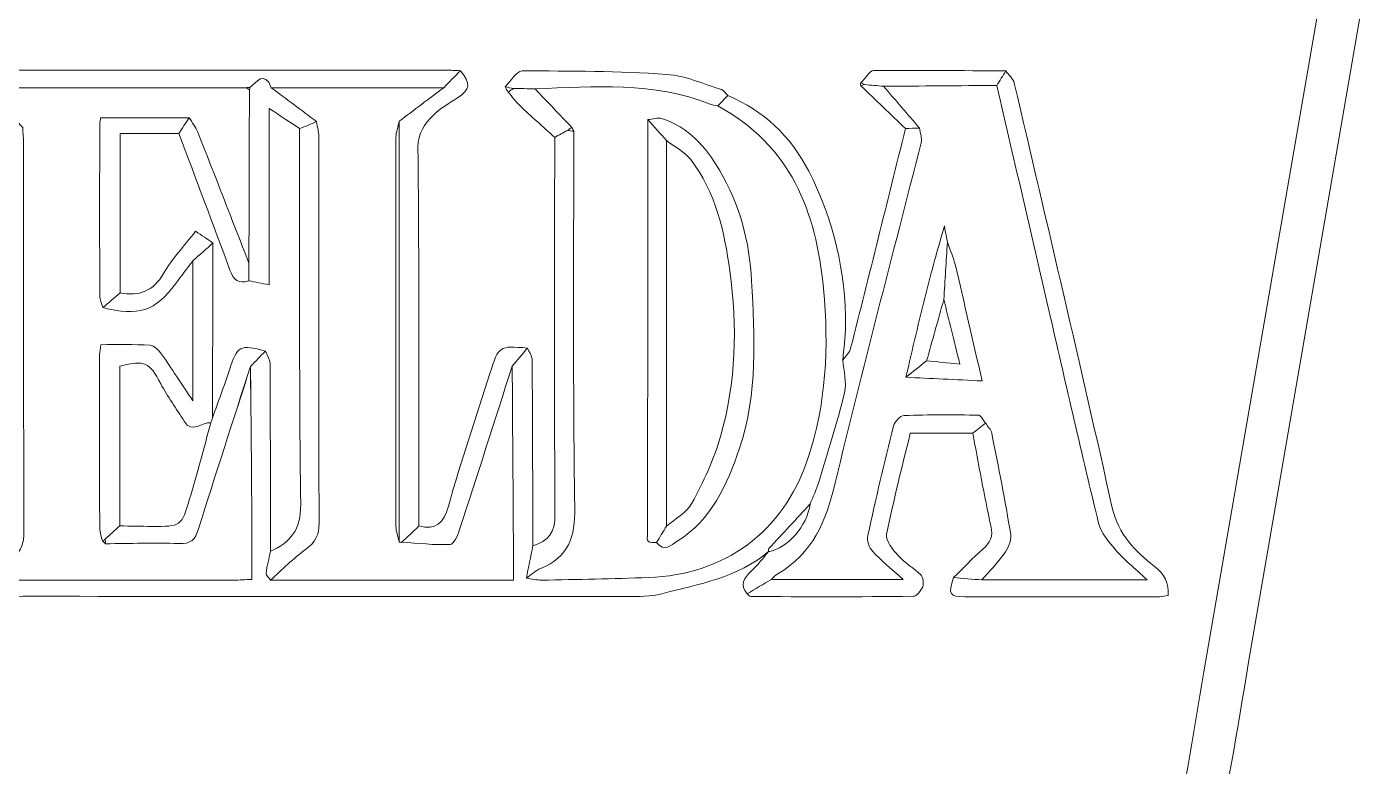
# Model space of a CAD drawing. Header units: inches. Extents: x 0 to 12, y 0 to 12.
# Drawn here: x 1.07 to 2.098, y 1.188 to 1.755 of the extents above; entities that cross this region are included whole.
import ezdxf

# ---------------------------------------------------------------- set-up
doc = ezdxf.new("R2010")
doc.units = ezdxf.units.IN
doc.header["$MEASUREMENT"] = 0

msp = doc.modelspace()

# ---------------------------------------------------------------- linework, layer by layer
at = {"color": 250, "lineweight": 0}
msp.add_line((2.006, 1.2675), (2.0985, 1.8027), dxfattribs=at)
at = {"color": 5, "lineweight": 0}
msp.add_line((1.9718, 1.2603), (2.0596, 1.7687), dxfattribs=at)
for points, knots in [([(1.402, 1.721), (1.3977, 1.7166), (1.3934, 1.7123), (1.3892, 1.708), (1.3452, 1.708), (1.3011, 1.708), (1.2571, 1.708), (1.2517, 1.7217), (1.2461, 1.7123), (1.2406, 1.7082), (1.2397, 1.7081), (1.2387, 1.7081), (1.2377, 1.708), (1.1718, 1.708), (1.1058, 1.708), (1.0398, 1.708), (1.0388, 1.708), (1.0379, 1.708), (1.0369, 1.708), (1.034, 1.7093), (1.0311, 1.7105), (1.0273, 1.7121), (1.0296, 1.7155), (1.0315, 1.7184), (1.0334, 1.7213), (1.1526, 1.7213), (1.2718, 1.7214), (1.391, 1.7214), (1.3946, 1.7214), (1.3983, 1.7211), (1.402, 1.721)], [0, 0, 0, 0, 1, 1, 1, 2, 2, 2, 3, 3, 3, 4, 4, 4, 5, 5, 5, 6, 6, 6, 7, 7, 7, 8, 8, 8, 9, 9, 9, 10, 10, 10, 10]), ([(1.2918, 1.682), (1.2875, 1.6802), (1.2832, 1.6784), (1.2788, 1.6766), (1.2715, 1.6814), (1.2642, 1.6863), (1.2555, 1.6921), (1.2555, 1.6463), (1.2555, 1.6022), (1.2555, 1.5569), (1.2495, 1.5581), (1.2447, 1.559), (1.2399, 1.5599), (1.2399, 1.5644), (1.2399, 1.569), (1.2399, 1.5735), (1.2401, 1.6178), (1.2402, 1.6621), (1.2403, 1.7064), (1.2405, 1.707), (1.2406, 1.7076), (1.2406, 1.7082), (1.2461, 1.7123), (1.2517, 1.7217), (1.2571, 1.708), (1.2687, 1.6994), (1.2802, 1.6907), (1.2918, 1.682)], [0, 0, 0, 0, 1, 1, 1, 2, 2, 2, 3, 3, 3, 4, 4, 4, 5, 5, 5, 6, 6, 6, 7, 7, 7, 8, 8, 8, 9, 9, 9, 9]), ([(1.402, 1.721), (1.4102, 1.711), (1.4097, 1.7067), (1.3999, 1.7002), (1.3935, 1.6959), (1.3863, 1.6923), (1.3811, 1.6868), (1.3747, 1.6802), (1.3694, 1.6736), (1.3695, 1.6621), (1.3704, 1.5654), (1.3702, 1.4687), (1.3702, 1.372), (1.3659, 1.3678), (1.3615, 1.3637), (1.3571, 1.3596), (1.3565, 1.3596), (1.3559, 1.3596), (1.3552, 1.3595), (1.3552, 1.4671), (1.3552, 1.5747), (1.3552, 1.6823), (1.3665, 1.6909), (1.3779, 1.6995), (1.3892, 1.708), (1.3934, 1.7123), (1.3977, 1.7166), (1.402, 1.721)], [0, 0, 0, 0, 1, 1, 1, 2, 2, 2, 3, 3, 3, 4, 4, 4, 5, 5, 5, 6, 6, 6, 7, 7, 7, 8, 8, 8, 9, 9, 9, 9]), ([(1.6069, 1.702), (1.6043, 1.6993), (1.6018, 1.6966), (1.5993, 1.694), (1.5974, 1.6944), (1.5953, 1.6946), (1.5935, 1.6953), (1.5499, 1.7127), (1.5045, 1.7089), (1.4592, 1.7071), (1.4537, 1.7072), (1.4482, 1.7073), (1.4427, 1.7074), (1.4405, 1.7078), (1.4383, 1.7082), (1.4362, 1.7086), (1.4406, 1.7129), (1.4449, 1.7208), (1.4493, 1.7208), (1.4863, 1.7209), (1.5233, 1.7206), (1.5601, 1.7182), (1.5743, 1.7173), (1.5882, 1.7108), (1.6022, 1.7065), (1.604, 1.7059), (1.6053, 1.7036), (1.6069, 1.702)], [0, 0, 0, 0, 1, 1, 1, 2, 2, 2, 3, 3, 3, 4, 4, 4, 5, 5, 5, 6, 6, 6, 7, 7, 7, 8, 8, 8, 9, 9, 9, 9]), ([(1.82, 1.7208), (1.8177, 1.7171), (1.8154, 1.7134), (1.8131, 1.7097), (1.7842, 1.7095), (1.7552, 1.7093), (1.7263, 1.7091), (1.7214, 1.7095), (1.7166, 1.7099), (1.7117, 1.7104), (1.7108, 1.7108), (1.7099, 1.7113), (1.709, 1.7117), (1.7123, 1.715), (1.7155, 1.7211), (1.7189, 1.7211), (1.7526, 1.7216), (1.7863, 1.721), (1.82, 1.7208)], [0, 0, 0, 0, 1, 1, 1, 2, 2, 2, 3, 3, 3, 4, 4, 4, 5, 5, 5, 6, 6, 6, 6]), ([(1.82, 1.7208), (1.8222, 1.7177), (1.8257, 1.7149), (1.8265, 1.7115), (1.8518, 1.6031), (1.8774, 1.4947), (1.9016, 1.386), (1.9062, 1.3654), (1.9193, 1.3527), (1.9338, 1.3412), (1.9421, 1.3347), (1.945, 1.3287), (1.9444, 1.3186), (1.9422, 1.3183), (1.94, 1.3178), (1.9377, 1.3178), (1.8881, 1.3177), (1.8385, 1.3177), (1.7888, 1.3178), (1.7768, 1.3178), (1.7757, 1.3196), (1.78, 1.3324), (1.7872, 1.3318), (1.7944, 1.3312), (1.8017, 1.3307), (1.8429, 1.3307), (1.8842, 1.3307), (1.9283, 1.3307), (1.9186, 1.3398), (1.9107, 1.3461), (1.9042, 1.3537), (1.8989, 1.3597), (1.893, 1.3667), (1.8911, 1.3742), (1.8783, 1.4266), (1.8664, 1.4793), (1.8543, 1.5318), (1.8406, 1.5911), (1.8269, 1.6504), (1.8131, 1.7097), (1.8154, 1.7134), (1.8177, 1.7171), (1.82, 1.7208)], [0, 0, 0, 0, 1, 1, 1, 2, 2, 2, 3, 3, 3, 4, 4, 4, 5, 5, 5, 6, 6, 6, 7, 7, 7, 8, 8, 8, 9, 9, 9, 10, 10, 10, 11, 11, 11, 12, 12, 12, 13, 13, 13, 14, 14, 14, 14]), ([(1.0398, 1.708), (1.1058, 1.708), (1.1718, 1.708), (1.2377, 1.708), (1.2386, 1.7075), (1.2394, 1.707), (1.2403, 1.7064), (1.2402, 1.6621), (1.2401, 1.6178), (1.2399, 1.5735), (1.2269, 1.607), (1.2139, 1.6406), (1.2007, 1.674), (1.1991, 1.6779), (1.1964, 1.6813), (1.1942, 1.6849), (1.1718, 1.6849), (1.1495, 1.6849), (1.1263, 1.6849), (1.1261, 1.6836), (1.1256, 1.6817), (1.1256, 1.6797), (1.1255, 1.636), (1.1255, 1.5923), (1.1256, 1.5485), (1.1257, 1.5455), (1.1272, 1.5425), (1.128, 1.5395), (1.155, 1.5323), (1.1683, 1.5367), (1.1838, 1.5578), (1.1881, 1.5637), (1.1926, 1.5695), (1.197, 1.5753), (1.197, 1.5404), (1.197, 1.5056), (1.197, 1.4679), (1.1879, 1.4816), (1.1807, 1.4928), (1.173, 1.5036), (1.1709, 1.5066), (1.1674, 1.5104), (1.1642, 1.5106), (1.1519, 1.5114), (1.1394, 1.511), (1.1265, 1.511), (1.126, 1.5076), (1.1255, 1.5057), (1.1255, 1.5038), (1.1255, 1.4591), (1.1254, 1.4144), (1.1256, 1.3698), (1.1256, 1.3667), (1.1269, 1.3636), (1.1277, 1.3606), (1.1285, 1.3598), (1.1293, 1.3591), (1.1301, 1.3584), (1.1488, 1.3585), (1.1675, 1.3593), (1.1862, 1.3585), (1.1955, 1.3581), (1.1988, 1.3616), (1.2014, 1.3699), (1.2143, 1.4115), (1.2278, 1.4528), (1.2411, 1.4943), (1.2415, 1.4577), (1.2419, 1.4211), (1.2421, 1.3846), (1.2423, 1.3671), (1.2422, 1.3497), (1.2422, 1.3311), (1.2368, 1.3309), (1.2325, 1.3305), (1.2282, 1.3305), (1.1704, 1.3305), (1.1127, 1.3305), (1.0549, 1.3304), (1.0501, 1.3304), (1.0452, 1.3296), (1.0404, 1.3292), (1.0404, 1.3292), (1.0397, 1.3301), (1.0397, 1.3301), (1.0446, 1.3348), (1.049, 1.3406), (1.0547, 1.344), (1.0641, 1.3497), (1.0675, 1.3567), (1.0675, 1.3678), (1.0671, 1.4666), (1.0673, 1.5654), (1.0672, 1.6642), (1.0672, 1.6686), (1.0668, 1.6731), (1.0666, 1.6775), (1.0576, 1.687), (1.0485, 1.6965), (1.0395, 1.706), (1.0396, 1.7067), (1.0397, 1.7074), (1.0398, 1.708)], [0, 0, 0, 0, 1, 1, 1, 2, 2, 2, 3, 3, 3, 4, 4, 4, 5, 5, 5, 6, 6, 6, 7, 7, 7, 8, 8, 8, 9, 9, 9, 10, 10, 10, 11, 11, 11, 12, 12, 12, 13, 13, 13, 14, 14, 14, 15, 15, 15, 16, 16, 16, 17, 17, 17, 18, 18, 18, 19, 19, 19, 20, 20, 20, 21, 21, 21, 22, 22, 22, 23, 23, 23, 24, 24, 24, 25, 25, 25, 26, 26, 26, 27, 27, 27, 28, 28, 28, 29, 29, 29, 30, 30, 30, 31, 31, 31, 32, 32, 32, 33, 33, 33, 34, 34, 34, 34]), ([(1.2406, 1.7082), (1.2406, 1.7076), (1.2405, 1.707), (1.2403, 1.7064), (1.2394, 1.707), (1.2386, 1.7075), (1.2377, 1.708), (1.2387, 1.7081), (1.2397, 1.7081), (1.2406, 1.7082)], [0, 0, 0, 0, 1, 1, 1, 2, 2, 2, 3, 3, 3, 3]), ([(1.3571, 1.3596), (1.3695, 1.3588), (1.3819, 1.3573), (1.3942, 1.3578), (1.3968, 1.3578), (1.4, 1.3649), (1.4014, 1.3692), (1.415, 1.4109), (1.4283, 1.4527), (1.4417, 1.4945), (1.442, 1.4506), (1.4424, 1.4066), (1.4426, 1.3627), (1.4427, 1.3525), (1.4427, 1.3424), (1.4427, 1.3306), (1.3799, 1.3306), (1.3182, 1.3306), (1.2565, 1.3306), (1.2654, 1.3385), (1.2739, 1.3471), (1.2834, 1.3541), (1.2906, 1.3594), (1.2938, 1.3649), (1.2937, 1.3742), (1.2934, 1.4729), (1.2935, 1.5716), (1.2935, 1.6703), (1.2935, 1.6742), (1.2924, 1.6781), (1.2918, 1.682), (1.2802, 1.6907), (1.2687, 1.6994), (1.2571, 1.708), (1.3011, 1.708), (1.3452, 1.708), (1.3892, 1.708), (1.3779, 1.6995), (1.3665, 1.6909), (1.3552, 1.6823), (1.3543, 1.6781), (1.3526, 1.6739), (1.3526, 1.6698), (1.3525, 1.5705), (1.3525, 1.4713), (1.3526, 1.372), (1.3526, 1.3679), (1.3543, 1.3637), (1.3552, 1.3595), (1.3559, 1.3596), (1.3565, 1.3596), (1.3571, 1.3596)], [0, 0, 0, 0, 1, 1, 1, 2, 2, 2, 3, 3, 3, 4, 4, 4, 5, 5, 5, 6, 6, 6, 7, 7, 7, 8, 8, 8, 9, 9, 9, 10, 10, 10, 11, 11, 11, 12, 12, 12, 13, 13, 13, 14, 14, 14, 15, 15, 15, 16, 16, 16, 17, 17, 17, 17]), ([(1.4427, 1.7074), (1.4414, 1.7065), (1.4401, 1.7055), (1.4387, 1.7046), (1.4379, 1.7059), (1.437, 1.7073), (1.4362, 1.7086), (1.4383, 1.7082), (1.4405, 1.7078), (1.4427, 1.7074)], [0, 0, 0, 0, 1, 1, 1, 2, 2, 2, 3, 3, 3, 3]), ([(1.4873, 1.6776), (1.4779, 1.6875), (1.4686, 1.6973), (1.4592, 1.7071), (1.5045, 1.7089), (1.5499, 1.7127), (1.5935, 1.6953), (1.5953, 1.6946), (1.5974, 1.6944), (1.5993, 1.694), (1.655, 1.6639), (1.6747, 1.6133), (1.6803, 1.554), (1.6845, 1.5093), (1.6825, 1.4655), (1.668, 1.4229), (1.6492, 1.3673), (1.6048, 1.3346), (1.5461, 1.3325), (1.5189, 1.3315), (1.4917, 1.331), (1.4645, 1.3305), (1.4605, 1.3304), (1.4565, 1.3314), (1.4526, 1.3319), (1.4562, 1.3345), (1.4596, 1.3379), (1.4636, 1.3395), (1.485, 1.3482), (1.49, 1.3636), (1.4896, 1.3863), (1.4882, 1.4823), (1.4889, 1.5785), (1.4889, 1.6746), (1.4884, 1.6756), (1.4878, 1.6766), (1.4873, 1.6776)], [0, 0, 0, 0, 1, 1, 1, 2, 2, 2, 3, 3, 3, 4, 4, 4, 5, 5, 5, 6, 6, 6, 7, 7, 7, 8, 8, 8, 9, 9, 9, 10, 10, 10, 11, 11, 11, 12, 12, 12, 12]), ([(1.7539, 1.677), (1.7447, 1.6877), (1.7355, 1.6984), (1.7263, 1.7091), (1.7552, 1.7093), (1.7842, 1.7095), (1.8131, 1.7097), (1.8269, 1.6504), (1.8406, 1.5911), (1.8543, 1.5318), (1.8664, 1.4793), (1.8783, 1.4266), (1.8911, 1.3742), (1.893, 1.3667), (1.8989, 1.3597), (1.9042, 1.3537), (1.9107, 1.3461), (1.9186, 1.3398), (1.9283, 1.3307), (1.8842, 1.3307), (1.8429, 1.3307), (1.8017, 1.3307), (1.8074, 1.3373), (1.8137, 1.3435), (1.8187, 1.3506), (1.8216, 1.3548), (1.8245, 1.3607), (1.8238, 1.3653), (1.8196, 1.3913), (1.8144, 1.4172), (1.8092, 1.4431), (1.8087, 1.4459), (1.8061, 1.4483), (1.8045, 1.4509), (1.8028, 1.453), (1.8011, 1.4568), (1.7993, 1.4569), (1.7802, 1.4573), (1.7611, 1.4574), (1.742, 1.4567), (1.7391, 1.4566), (1.7348, 1.452), (1.734, 1.4487), (1.7269, 1.4208), (1.7203, 1.3928), (1.7143, 1.3647), (1.7134, 1.361), (1.7153, 1.3554), (1.718, 1.3525), (1.7241, 1.3457), (1.7315, 1.3399), (1.7413, 1.3311), (1.7054, 1.3311), (1.6729, 1.3311), (1.6404, 1.3311), (1.6419, 1.3325), (1.6432, 1.3343), (1.6449, 1.3352), (1.6721, 1.3508), (1.6823, 1.3758), (1.6893, 1.4052), (1.71, 1.4923), (1.7332, 1.5789), (1.7551, 1.6658), (1.756, 1.6692), (1.7544, 1.6732), (1.7539, 1.677)], [0, 0, 0, 0, 1, 1, 1, 2, 2, 2, 3, 3, 3, 4, 4, 4, 5, 5, 5, 6, 6, 6, 7, 7, 7, 8, 8, 8, 9, 9, 9, 10, 10, 10, 11, 11, 11, 12, 12, 12, 13, 13, 13, 14, 14, 14, 15, 15, 15, 16, 16, 16, 17, 17, 17, 18, 18, 18, 19, 19, 19, 20, 20, 20, 21, 21, 21, 22, 22, 22, 22]), ([(1.7117, 1.7104), (1.7108, 1.71), (1.7099, 1.7097), (1.709, 1.7093), (1.7089, 1.7098), (1.7086, 1.7104), (1.7086, 1.7109), (1.7085, 1.7112), (1.7088, 1.7114), (1.709, 1.7117), (1.7099, 1.7113), (1.7108, 1.7108), (1.7117, 1.7104)], [0, 0, 0, 0, 1, 1, 1, 2, 2, 2, 3, 3, 3, 4, 4, 4, 4]), ([(1.7117, 1.7104), (1.7166, 1.7099), (1.7214, 1.7095), (1.7263, 1.7091), (1.7355, 1.6984), (1.7447, 1.6877), (1.7539, 1.677), (1.7503, 1.6769), (1.7467, 1.6768), (1.7431, 1.6767), (1.7317, 1.6876), (1.7204, 1.6985), (1.709, 1.7093), (1.7099, 1.7097), (1.7108, 1.71), (1.7117, 1.7104)], [0, 0, 0, 0, 1, 1, 1, 2, 2, 2, 3, 3, 3, 4, 4, 4, 5, 5, 5, 5]), ([(1.6069, 1.702), (1.6346, 1.6902), (1.6549, 1.6713), (1.669, 1.6439), (1.6884, 1.6064), (1.6972, 1.567), (1.6972, 1.5253), (1.6972, 1.5166), (1.6958, 1.5079), (1.6951, 1.4992), (1.6957, 1.4908), (1.6983, 1.482), (1.6965, 1.4743), (1.6908, 1.4512), (1.6835, 1.4285), (1.6766, 1.4057), (1.6749, 1.4), (1.6723, 1.3945), (1.6701, 1.3889), (1.6596, 1.3775), (1.649, 1.3661), (1.6384, 1.3547), (1.638, 1.3542), (1.6383, 1.3531), (1.6383, 1.3523), (1.6383, 1.3523), (1.6383, 1.3526), (1.6383, 1.3526), (1.6148, 1.3321), (1.5849, 1.3277), (1.5564, 1.32), (1.5479, 1.3177), (1.5386, 1.318), (1.5297, 1.318), (1.3754, 1.3179), (1.2211, 1.3178), (1.0668, 1.3182), (1.0549, 1.3183), (1.0502, 1.3139), (1.0472, 1.3032), (1.0402, 1.2784), (1.0319, 1.2539), (1.0247, 1.2291), (1.0222, 1.2206), (1.0187, 1.2171), (1.009, 1.2171), (0.886, 1.2174), (0.7631, 1.2172), (0.6401, 1.2168), (0.6285, 1.2167), (0.6241, 1.2215), (0.6239, 1.2322), (0.6294, 1.2317), (0.6348, 1.2312), (0.6402, 1.2308), (0.6455, 1.2305), (0.6507, 1.2301), (0.656, 1.2301), (0.745, 1.23), (0.8341, 1.23), (0.9231, 1.23), (0.9479, 1.23), (0.9727, 1.2298), (0.9975, 1.2303), (1.0015, 1.2304), (1.008, 1.2329), (1.009, 1.2358), (1.02, 1.2667), (1.0301, 1.298), (1.0404, 1.3292), (1.0452, 1.3296), (1.0501, 1.3304), (1.0549, 1.3304), (1.1127, 1.3305), (1.1704, 1.3305), (1.2282, 1.3305), (1.2325, 1.3305), (1.2368, 1.3309), (1.2422, 1.3311), (1.2422, 1.3497), (1.2423, 1.3671), (1.2421, 1.3846), (1.2419, 1.4211), (1.2415, 1.4577), (1.2412, 1.4943), (1.2449, 1.4982), (1.2487, 1.5021), (1.2525, 1.5061), (1.2538, 1.503), (1.2561, 1.4999), (1.2561, 1.4967), (1.2564, 1.4487), (1.2564, 1.4006), (1.2565, 1.3526), (1.2553, 1.347), (1.2538, 1.3415), (1.2531, 1.3359), (1.2529, 1.3343), (1.2553, 1.3324), (1.2565, 1.3306), (1.3182, 1.3306), (1.3799, 1.3306), (1.4427, 1.3306), (1.4427, 1.3424), (1.4427, 1.3525), (1.4426, 1.3627), (1.4424, 1.4066), (1.442, 1.4506), (1.4417, 1.4945), (1.4456, 1.4992), (1.4495, 1.5038), (1.4535, 1.5084), (1.4547, 1.5053), (1.457, 1.5022), (1.457, 1.4991), (1.4574, 1.4517), (1.4574, 1.4043), (1.4575, 1.3568), (1.4559, 1.3485), (1.4542, 1.3402), (1.4526, 1.3319), (1.4565, 1.3314), (1.4605, 1.3304), (1.4645, 1.3305), (1.4917, 1.331), (1.5189, 1.3315), (1.5461, 1.3325), (1.6048, 1.3346), (1.6492, 1.3673), (1.668, 1.4229), (1.6825, 1.4655), (1.6845, 1.5093), (1.6803, 1.554), (1.6747, 1.6133), (1.655, 1.6639), (1.5993, 1.694), (1.6018, 1.6966), (1.6043, 1.6993), (1.6069, 1.702)], [0, 0, 0, 0, 1, 1, 1, 2, 2, 2, 3, 3, 3, 4, 4, 4, 5, 5, 5, 6, 6, 6, 7, 7, 7, 8, 8, 8, 9, 9, 9, 10, 10, 10, 11, 11, 11, 12, 12, 12, 13, 13, 13, 14, 14, 14, 15, 15, 15, 16, 16, 16, 17, 17, 17, 18, 18, 18, 19, 19, 19, 20, 20, 20, 21, 21, 21, 22, 22, 22, 23, 23, 23, 24, 24, 24, 25, 25, 25, 26, 26, 26, 27, 27, 27, 28, 28, 28, 29, 29, 29, 30, 30, 30, 31, 31, 31, 32, 32, 32, 33, 33, 33, 34, 34, 34, 35, 35, 35, 36, 36, 36, 37, 37, 37, 38, 38, 38, 39, 39, 39, 40, 40, 40, 41, 41, 41, 42, 42, 42, 43, 43, 43, 44, 44, 44, 45, 45, 45, 46, 46, 46, 46]), ([(1.4427, 1.7074), (1.4482, 1.7073), (1.4537, 1.7072), (1.4592, 1.7071), (1.4686, 1.6973), (1.4779, 1.6875), (1.4873, 1.6776), (1.4862, 1.6768), (1.4851, 1.676), (1.484, 1.6752), (1.4808, 1.6735), (1.4775, 1.6717), (1.4743, 1.6699), (1.4654, 1.678), (1.4564, 1.6859), (1.4477, 1.6941), (1.4444, 1.6972), (1.4417, 1.7011), (1.4387, 1.7046), (1.4401, 1.7055), (1.4414, 1.7065), (1.4427, 1.7074)], [0, 0, 0, 0, 1, 1, 1, 2, 2, 2, 3, 3, 3, 4, 4, 4, 5, 5, 5, 6, 6, 6, 7, 7, 7, 7]), ([(1.1862, 1.6729), (1.1716, 1.6729), (1.1571, 1.6729), (1.1412, 1.6729), (1.1412, 1.6316), (1.1412, 1.5911), (1.1412, 1.5507), (1.1368, 1.547), (1.1324, 1.5432), (1.128, 1.5395), (1.1272, 1.5425), (1.1257, 1.5455), (1.1256, 1.5485), (1.1255, 1.5923), (1.1255, 1.636), (1.1256, 1.6797), (1.1256, 1.6817), (1.1261, 1.6836), (1.1263, 1.6849), (1.1495, 1.6849), (1.1718, 1.6849), (1.1942, 1.6849), (1.1915, 1.6809), (1.1888, 1.6769), (1.1862, 1.6729)], [0, 0, 0, 0, 1, 1, 1, 2, 2, 2, 3, 3, 3, 4, 4, 4, 5, 5, 5, 6, 6, 6, 7, 7, 7, 8, 8, 8, 8]), ([(1.1862, 1.6729), (1.1888, 1.6769), (1.1915, 1.6809), (1.1942, 1.6849), (1.1964, 1.6813), (1.1991, 1.6779), (1.2007, 1.674), (1.2139, 1.6406), (1.2269, 1.607), (1.2399, 1.5735), (1.2399, 1.569), (1.2399, 1.5644), (1.2399, 1.5599), (1.2322, 1.5576), (1.2281, 1.5604), (1.2254, 1.5681), (1.2126, 1.6031), (1.1993, 1.638), (1.1862, 1.6729)], [0, 0, 0, 0, 1, 1, 1, 2, 2, 2, 3, 3, 3, 4, 4, 4, 5, 5, 5, 6, 6, 6, 6]), ([(1.2565, 1.3526), (1.2719, 1.3596), (1.2798, 1.3691), (1.2796, 1.3885), (1.2783, 1.4845), (1.2789, 1.5806), (1.2788, 1.6766), (1.2832, 1.6784), (1.2875, 1.6802), (1.2918, 1.682), (1.2924, 1.6781), (1.2935, 1.6742), (1.2935, 1.6703), (1.2935, 1.5716), (1.2934, 1.4729), (1.2937, 1.3742), (1.2938, 1.3649), (1.2906, 1.3594), (1.2834, 1.3541), (1.2739, 1.3471), (1.2654, 1.3385), (1.2565, 1.3306), (1.2553, 1.3324), (1.2529, 1.3343), (1.2531, 1.3359), (1.2538, 1.3415), (1.2553, 1.347), (1.2565, 1.3526)], [0, 0, 0, 0, 1, 1, 1, 2, 2, 2, 3, 3, 3, 4, 4, 4, 5, 5, 5, 6, 6, 6, 7, 7, 7, 8, 8, 8, 9, 9, 9, 9]), ([(1.3552, 1.3595), (1.3543, 1.3637), (1.3526, 1.3679), (1.3526, 1.372), (1.3525, 1.4713), (1.3525, 1.5705), (1.3526, 1.6698), (1.3526, 1.6739), (1.3543, 1.6781), (1.3552, 1.6823), (1.3552, 1.5747), (1.3552, 1.4671), (1.3552, 1.3595)], [0, 0, 0, 0, 1, 1, 1, 2, 2, 2, 3, 3, 3, 4, 4, 4, 4]), ([(1.4873, 1.6776), (1.4878, 1.6766), (1.4884, 1.6756), (1.4889, 1.6746), (1.4872, 1.6748), (1.4856, 1.675), (1.484, 1.6752), (1.4851, 1.676), (1.4862, 1.6768), (1.4873, 1.6776)], [0, 0, 0, 0, 1, 1, 1, 2, 2, 2, 3, 3, 3, 3]), ([(1.5524, 1.3594), (1.5581, 1.3516), (1.5637, 1.3575), (1.5682, 1.3603), (1.5946, 1.377), (1.6066, 1.4036), (1.616, 1.4317), (1.63, 1.4736), (1.6275, 1.517), (1.6252, 1.5599), (1.6236, 1.5896), (1.6162, 1.6186), (1.6006, 1.6447), (1.59, 1.6626), (1.5768, 1.6778), (1.5562, 1.6844), (1.5531, 1.6854), (1.5492, 1.6838), (1.5457, 1.6835), (1.5456, 1.5777), (1.5455, 1.4719), (1.5455, 1.3661), (1.5455, 1.3641), (1.5448, 1.361), (1.5458, 1.3603), (1.5474, 1.3591), (1.5501, 1.3596), (1.5524, 1.3594)], [0, 0, 0, 0, 1, 1, 1, 2, 2, 2, 3, 3, 3, 4, 4, 4, 5, 5, 5, 6, 6, 6, 7, 7, 7, 8, 8, 8, 9, 9, 9, 9]), ([(1.56, 1.3719), (1.5574, 1.3677), (1.5549, 1.3635), (1.5524, 1.3594), (1.5501, 1.3596), (1.5474, 1.3591), (1.5458, 1.3603), (1.5448, 1.361), (1.5455, 1.3641), (1.5455, 1.3661), (1.5455, 1.4719), (1.5456, 1.5777), (1.5457, 1.6835), (1.5504, 1.6781), (1.5552, 1.6728), (1.5599, 1.6675), (1.5599, 1.5689), (1.56, 1.4704), (1.56, 1.3719)], [0, 0, 0, 0, 1, 1, 1, 2, 2, 2, 3, 3, 3, 4, 4, 4, 5, 5, 5, 6, 6, 6, 6]), ([(1.5457, 1.6835), (1.5492, 1.6838), (1.5531, 1.6854), (1.5562, 1.6844), (1.5768, 1.6778), (1.59, 1.6626), (1.6006, 1.6447), (1.6162, 1.6186), (1.6236, 1.5896), (1.6252, 1.5599), (1.6275, 1.517), (1.63, 1.4736), (1.616, 1.4317), (1.6066, 1.4036), (1.5946, 1.377), (1.5682, 1.3603), (1.5637, 1.3575), (1.5581, 1.3516), (1.5524, 1.3594), (1.5549, 1.3635), (1.5574, 1.3677), (1.56, 1.3719), (1.5666, 1.3776), (1.5755, 1.3822), (1.5794, 1.3894), (1.5882, 1.4057), (1.5963, 1.4229), (1.6014, 1.4406), (1.6133, 1.4822), (1.6144, 1.5249), (1.6085, 1.5676), (1.6044, 1.5979), (1.5977, 1.6279), (1.5785, 1.6529), (1.5739, 1.659), (1.5662, 1.6627), (1.5599, 1.6675), (1.5552, 1.6728), (1.5504, 1.6781), (1.5457, 1.6835)], [0, 0, 0, 0, 1, 1, 1, 2, 2, 2, 3, 3, 3, 4, 4, 4, 5, 5, 5, 6, 6, 6, 7, 7, 7, 8, 8, 8, 9, 9, 9, 10, 10, 10, 11, 11, 11, 12, 12, 12, 13, 13, 13, 13]), ([(1.6701, 1.3889), (1.6723, 1.3945), (1.6749, 1.4), (1.6766, 1.4057), (1.6835, 1.4285), (1.6908, 1.4512), (1.6965, 1.4743), (1.6983, 1.482), (1.6957, 1.4908), (1.6951, 1.4992), (1.6971, 1.5022), (1.7003, 1.5049), (1.7011, 1.5082), (1.7153, 1.5643), (1.7292, 1.6205), (1.7431, 1.6767), (1.7467, 1.6768), (1.7503, 1.6769), (1.7539, 1.677), (1.7544, 1.6732), (1.756, 1.6692), (1.7551, 1.6658), (1.7332, 1.5789), (1.71, 1.4923), (1.6893, 1.4052), (1.6823, 1.3758), (1.6721, 1.3508), (1.6449, 1.3352), (1.6432, 1.3343), (1.6419, 1.3325), (1.6404, 1.3311), (1.6342, 1.3274), (1.628, 1.3236), (1.6218, 1.3199), (1.616, 1.3269), (1.6191, 1.332), (1.6249, 1.3373), (1.6299, 1.3418), (1.6339, 1.3474), (1.6383, 1.3526), (1.6383, 1.3526), (1.6383, 1.3523), (1.6383, 1.3523), (1.6531, 1.3552), (1.6675, 1.3717), (1.6701, 1.3889)], [0, 0, 0, 0, 1, 1, 1, 2, 2, 2, 3, 3, 3, 4, 4, 4, 5, 5, 5, 6, 6, 6, 7, 7, 7, 8, 8, 8, 9, 9, 9, 10, 10, 10, 11, 11, 11, 12, 12, 12, 13, 13, 13, 14, 14, 14, 15, 15, 15, 15]), ([(1.4526, 1.3319), (1.4542, 1.3402), (1.4559, 1.3485), (1.4575, 1.3568), (1.4694, 1.3604), (1.4746, 1.3671), (1.4745, 1.3807), (1.4739, 1.4771), (1.4742, 1.5735), (1.4743, 1.6699), (1.4775, 1.6717), (1.4808, 1.6735), (1.484, 1.6752), (1.4856, 1.675), (1.4872, 1.6748), (1.4889, 1.6746), (1.4889, 1.5785), (1.4882, 1.4823), (1.4896, 1.3863), (1.49, 1.3636), (1.485, 1.3482), (1.4636, 1.3395), (1.4596, 1.3379), (1.4562, 1.3345), (1.4526, 1.3319)], [0, 0, 0, 0, 1, 1, 1, 2, 2, 2, 3, 3, 3, 4, 4, 4, 5, 5, 5, 6, 6, 6, 7, 7, 7, 8, 8, 8, 8]), ([(1.128, 1.5395), (1.1324, 1.5432), (1.1368, 1.547), (1.1412, 1.5507), (1.1556, 1.5481), (1.1666, 1.5517), (1.1745, 1.5655), (1.1809, 1.5767), (1.19, 1.5862), (1.1991, 1.5979), (1.2036, 1.5948), (1.208, 1.5919), (1.2124, 1.589), (1.2073, 1.5844), (1.2022, 1.5799), (1.197, 1.5753), (1.1926, 1.5695), (1.1881, 1.5637), (1.1838, 1.5578), (1.1683, 1.5367), (1.155, 1.5323), (1.128, 1.5395)], [0, 0, 0, 0, 1, 1, 1, 2, 2, 2, 3, 3, 3, 4, 4, 4, 5, 5, 5, 6, 6, 6, 7, 7, 7, 7]), ([(1.7752, 1.5895), (1.7746, 1.5928), (1.774, 1.5961), (1.7729, 1.602), (1.7677, 1.5833), (1.763, 1.5671), (1.7589, 1.5508), (1.7535, 1.5292), (1.7485, 1.5076), (1.7434, 1.486), (1.7624, 1.4851), (1.7815, 1.4842), (1.8019, 1.4832), (1.7947, 1.5142), (1.7882, 1.543), (1.7814, 1.5716), (1.7799, 1.5777), (1.7773, 1.5836), (1.7752, 1.5895)], [0, 0, 0, 0, 1, 1, 1, 2, 2, 2, 3, 3, 3, 4, 4, 4, 5, 5, 5, 6, 6, 6, 6]), ([(1.7752, 1.5895), (1.7743, 1.5749), (1.7734, 1.5602), (1.7725, 1.5456), (1.7681, 1.5299), (1.7637, 1.5142), (1.7593, 1.4986), (1.754, 1.4944), (1.7487, 1.4902), (1.7434, 1.486), (1.7485, 1.5076), (1.7535, 1.5292), (1.7589, 1.5508), (1.763, 1.5671), (1.7677, 1.5833), (1.7729, 1.602), (1.774, 1.5961), (1.7746, 1.5928), (1.7752, 1.5895)], [0, 0, 0, 0, 1, 1, 1, 2, 2, 2, 3, 3, 3, 4, 4, 4, 5, 5, 5, 6, 6, 6, 6]), ([(1.212, 1.4549), (1.2116, 1.4537), (1.2112, 1.4524), (1.2108, 1.4512), (1.204, 1.452), (1.1966, 1.4422), (1.1903, 1.4523), (1.1843, 1.4619), (1.1776, 1.4711), (1.1723, 1.4811), (1.1635, 1.4976), (1.1606, 1.4992), (1.1409, 1.4946), (1.1409, 1.4539), (1.1409, 1.413), (1.1409, 1.3721), (1.1372, 1.3687), (1.1335, 1.3652), (1.1297, 1.3618), (1.129, 1.3614), (1.1283, 1.361), (1.1277, 1.3606), (1.1269, 1.3636), (1.1256, 1.3667), (1.1256, 1.3698), (1.1254, 1.4144), (1.1255, 1.4591), (1.1255, 1.5038), (1.1255, 1.5057), (1.126, 1.5076), (1.1265, 1.511), (1.1394, 1.511), (1.1519, 1.5114), (1.1642, 1.5106), (1.1674, 1.5104), (1.1709, 1.5066), (1.173, 1.5036), (1.1807, 1.4928), (1.1879, 1.4816), (1.197, 1.4679), (1.197, 1.5056), (1.197, 1.5404), (1.197, 1.5753), (1.2022, 1.5799), (1.2073, 1.5844), (1.2124, 1.589), (1.2123, 1.5443), (1.2121, 1.4996), (1.212, 1.4549)], [0, 0, 0, 0, 1, 1, 1, 2, 2, 2, 3, 3, 3, 4, 4, 4, 5, 5, 5, 6, 6, 6, 7, 7, 7, 8, 8, 8, 9, 9, 9, 10, 10, 10, 11, 11, 11, 12, 12, 12, 13, 13, 13, 14, 14, 14, 15, 15, 15, 16, 16, 16, 16]), ([(1.7752, 1.5895), (1.7773, 1.5836), (1.7799, 1.5777), (1.7814, 1.5716), (1.7882, 1.543), (1.7947, 1.5142), (1.8019, 1.4832), (1.7815, 1.4842), (1.7624, 1.4851), (1.7434, 1.486), (1.7487, 1.4902), (1.754, 1.4944), (1.7593, 1.4986), (1.7669, 1.4978), (1.7745, 1.4971), (1.7848, 1.4961), (1.7802, 1.5147), (1.7763, 1.5302), (1.7725, 1.5456), (1.7734, 1.5602), (1.7743, 1.5749), (1.7752, 1.5895)], [0, 0, 0, 0, 1, 1, 1, 2, 2, 2, 3, 3, 3, 4, 4, 4, 5, 5, 5, 6, 6, 6, 7, 7, 7, 7]), ([(1.212, 1.4549), (1.2164, 1.4672), (1.221, 1.4794), (1.225, 1.4918), (1.2311, 1.5102), (1.2331, 1.5114), (1.2525, 1.5061), (1.2487, 1.5021), (1.2449, 1.4982), (1.2412, 1.4943), (1.2278, 1.4528), (1.2143, 1.4115), (1.2014, 1.3699), (1.1988, 1.3616), (1.1955, 1.3581), (1.1862, 1.3585), (1.1675, 1.3593), (1.1488, 1.3585), (1.1301, 1.3584), (1.13, 1.3596), (1.1298, 1.3607), (1.1297, 1.3618), (1.1335, 1.3652), (1.1372, 1.3687), (1.1409, 1.3721), (1.1491, 1.372), (1.1572, 1.3717), (1.1653, 1.3717), (1.1879, 1.3716), (1.1882, 1.3716), (1.1945, 1.3928), (1.2003, 1.4122), (1.2054, 1.4317), (1.2108, 1.4512), (1.2112, 1.4524), (1.2116, 1.4537), (1.212, 1.4549)], [0, 0, 0, 0, 1, 1, 1, 2, 2, 2, 3, 3, 3, 4, 4, 4, 5, 5, 5, 6, 6, 6, 7, 7, 7, 8, 8, 8, 9, 9, 9, 10, 10, 10, 11, 11, 11, 12, 12, 12, 12]), ([(1.3571, 1.3596), (1.3615, 1.3637), (1.3659, 1.3678), (1.3702, 1.372), (1.3833, 1.3689), (1.3892, 1.3736), (1.3929, 1.3872), (1.4024, 1.4217), (1.414, 1.4556), (1.4249, 1.4897), (1.4314, 1.5102), (1.4315, 1.5102), (1.4535, 1.5084), (1.4495, 1.5038), (1.4456, 1.4992), (1.4417, 1.4945), (1.4283, 1.4527), (1.415, 1.4109), (1.4014, 1.3692), (1.4, 1.3649), (1.3968, 1.3578), (1.3942, 1.3578), (1.3819, 1.3573), (1.3695, 1.3588), (1.3571, 1.3596)], [0, 0, 0, 0, 1, 1, 1, 2, 2, 2, 3, 3, 3, 4, 4, 4, 5, 5, 5, 6, 6, 6, 7, 7, 7, 8, 8, 8, 8]), ([(1.6218, 1.3199), (1.628, 1.3236), (1.6342, 1.3274), (1.6404, 1.3311), (1.6729, 1.3311), (1.7054, 1.3311), (1.7413, 1.3311), (1.7315, 1.3399), (1.7241, 1.3457), (1.718, 1.3525), (1.7153, 1.3554), (1.7134, 1.361), (1.7143, 1.3647), (1.7203, 1.3928), (1.7269, 1.4208), (1.734, 1.4487), (1.7348, 1.452), (1.7391, 1.4566), (1.742, 1.4567), (1.7611, 1.4574), (1.7802, 1.4573), (1.7993, 1.4569), (1.8011, 1.4568), (1.8028, 1.453), (1.8045, 1.4509), (1.8012, 1.4483), (1.7979, 1.4457), (1.7947, 1.4431), (1.7789, 1.4431), (1.7631, 1.4431), (1.7468, 1.4431), (1.7404, 1.4167), (1.7337, 1.3912), (1.7287, 1.3654), (1.7278, 1.3607), (1.7334, 1.3538), (1.7375, 1.3493), (1.7425, 1.3437), (1.7495, 1.3399), (1.7549, 1.3345), (1.7567, 1.3327), (1.7573, 1.3279), (1.7563, 1.3254), (1.755, 1.3223), (1.7515, 1.3181), (1.7489, 1.3181), (1.7074, 1.3176), (1.666, 1.3178), (1.6245, 1.3179), (1.6236, 1.3179), (1.6227, 1.3192), (1.6218, 1.3199)], [0, 0, 0, 0, 1, 1, 1, 2, 2, 2, 3, 3, 3, 4, 4, 4, 5, 5, 5, 6, 6, 6, 7, 7, 7, 8, 8, 8, 9, 9, 9, 10, 10, 10, 11, 11, 11, 12, 12, 12, 13, 13, 13, 14, 14, 14, 15, 15, 15, 16, 16, 16, 17, 17, 17, 17]), ([(1.7947, 1.4431), (1.7979, 1.4457), (1.8012, 1.4483), (1.8045, 1.4509), (1.8061, 1.4483), (1.8087, 1.4459), (1.8092, 1.4431), (1.8144, 1.4172), (1.8196, 1.3913), (1.8238, 1.3653), (1.8245, 1.3607), (1.8216, 1.3548), (1.8187, 1.3506), (1.8137, 1.3435), (1.8074, 1.3373), (1.8017, 1.3307), (1.7944, 1.3312), (1.7872, 1.3318), (1.78, 1.3324), (1.7874, 1.3397), (1.7946, 1.3473), (1.8024, 1.3542), (1.8081, 1.3592), (1.8104, 1.3639), (1.8086, 1.372), (1.8034, 1.3955), (1.7992, 1.4194), (1.7947, 1.4431)], [0, 0, 0, 0, 1, 1, 1, 2, 2, 2, 3, 3, 3, 4, 4, 4, 5, 5, 5, 6, 6, 6, 7, 7, 7, 8, 8, 8, 9, 9, 9, 9]), ([(1.1277, 1.3606), (1.1283, 1.361), (1.129, 1.3614), (1.1297, 1.3618), (1.1298, 1.3607), (1.13, 1.3596), (1.1301, 1.3584), (1.1293, 1.3591), (1.1285, 1.3598), (1.1277, 1.3606)], [0, 0, 0, 0, 1, 1, 1, 2, 2, 2, 3, 3, 3, 3]), ([(1.2696, 0.2982), (1.1669, 0.3746), (0.9865, 0.5088), (0.7614, 0.7282), (0.6155, 0.9776), (0.5833, 1.1625), (0.5674, 1.2603)], [0, 0, 0, 0, 0.0808468, 0.1419248, 0.197496, 0.2597021, 0.2597021, 0.2597021, 0.2597021]), ([(1.2696, 0.2982), (1.3723, 0.3746), (1.5527, 0.5088), (1.7778, 0.7282), (1.9237, 0.9776), (1.9559, 1.1625), (1.9718, 1.2603)], [0, 0, 0, 0, 0.0808468, 0.1419248, 0.197496, 0.2597021, 0.2597021, 0.2597021, 0.2597021])]:
    msp.add_open_spline(points, degree=3, knots=knots, dxfattribs=at)
at = {"color": 250, "lineweight": 0}
for points in [[(1.2669, 0.2548), (1.1587, 0.3352), (0.9689, 0.4765), (0.7319, 0.7075), (0.5783, 0.97), (0.5444, 1.1645), (0.5277, 1.2675)], [(1.2669, 0.2548), (1.375, 0.3352), (1.5648, 0.4765), (1.8018, 0.7075), (1.9554, 0.97), (1.9893, 1.1645), (2.006, 1.2675)]]:
    msp.add_open_spline(points, degree=3, knots=[0, 0, 0, 0, 0.0808468, 0.1419248, 0.197496, 0.2597021, 0.2597021, 0.2597021, 0.2597021], dxfattribs=at)

doc.saveas('drawing.dxf')
